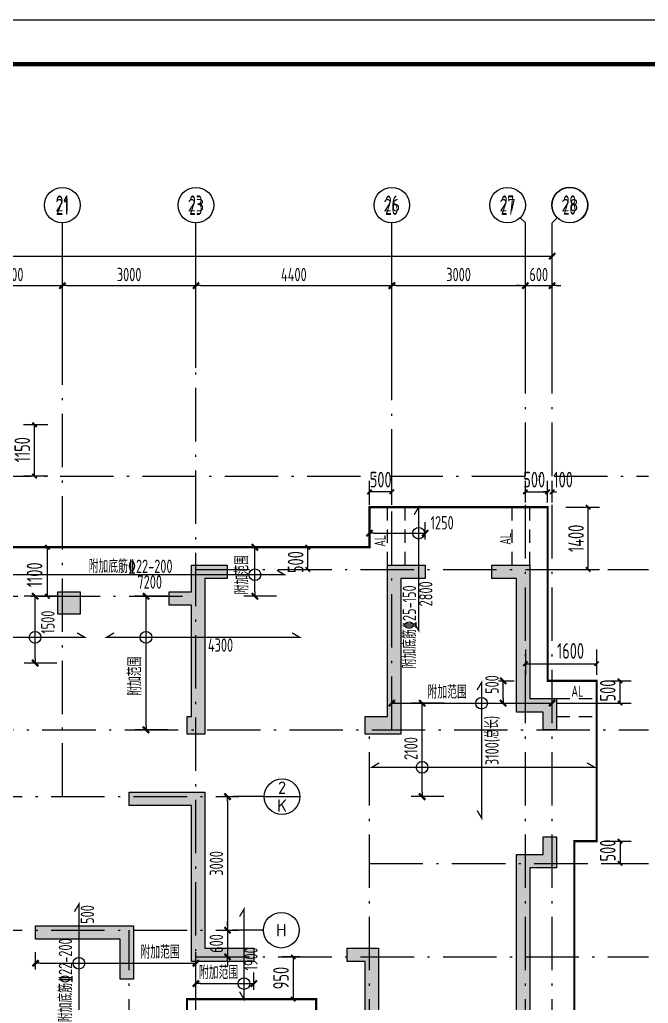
# Model space of a CAD drawing. Extents: x 627893 to 789462, y -407363 to 145317.
# Drawn here: x 694237 to 708358, y -55798 to -33706 of the extents above; entities that cross this region are included whole.
import ezdxf
from ezdxf.enums import TextEntityAlignment as Align

# ---------------------------------------------------------------- set-up
doc = ezdxf.new("R2010")
doc.units = 0
doc.header["$LTSCALE"] = 100
doc.linetypes.add('2', pattern=[18.5, 12, -3, 0.5, -3])
doc.linetypes.add('3', pattern=[5, 3, -2])
doc.layers.get('0').update_dxf_attribs({"linetype": 'CONTINUOUS'})
doc.layers.get('Defpoints').update_dxf_attribs({"linetype": 'CONTINUOUS'})
for name, color, linetype in [('1508', 2, 'CONTINUOUS'), ('AXIS', 3, 'CONTINUOUS'), ('AXIS_TEXT', 7, 'CONTINUOUS'), ('DIM', 3, 'CONTINUOUS'), ('dim-wall', 7, 'CONTINUOUS'), ('dote', 253, 'CONTINUOUS'), ('HATCH', 254, 'CONTINUOUS'), ('PUB_TITLE', 4, 'CONTINUOUS'), ('板底钢筋', 24, 'CONTINUOUS'), ('柱', 2, 'CONTINUOUS'), ('梁__实线', 4, 'CONTINUOUS'), ('楼板负筋文字', 7, 'CONTINUOUS'), ('砼墙', 3, 'CONTINUOUS')]:
    doc.layers.add(name, color=color, linetype=linetype)
doc.styles.add('_TCH_AXIS', font='tssdeng.shx', dxfattribs={"width": 0.7, "bigfont": 'tssdchn.shx'})
doc.styles.add('CADReader_TextStyle', font='tssdeng.shx', dxfattribs={"height": 0.2, "bigfont": 'gbcbig.shx'})
doc.styles.add('COMPLEX', font='tssdeng.shx', dxfattribs={"width": 0.7, "bigfont": 'tssdchn.shx'})
doc.styles.add('Jgcad-DIM', font='tssdeng.shx', dxfattribs={"width": 0.7, "bigfont": 'tssdchn.shx'})
doc.styles.get("Standard").update_dxf_attribs({"font": 'tssdeng.shx', "width": 0.7, "bigfont": 'tssdchn.shx'})
doc.styles.add('TSSD_Dimension', font='Tssdeng.shx', dxfattribs={"width": 0.7, "bigfont": 'tssdchn.shx'})
doc.dimstyles.new('JGCAD_100_117', dxfattribs={"dimtxt": 351, "dimasz": 100, "dimexe": 250, "dimexo": 250, "dimgap": 100, "dimtad": 1, "dimdec": 0, "dimdsep": 46, "dimtxsty": 'Jgcad-DIM', "dimblk1": 'ARCHTICK', "dimblk2": 'ARCHTICK', "dimsah": 1, "dimcen": 0.09, "dimclre": 7, "dimclrt": 1, "dimadec": 3, "dimazin": 0, "dimtfac": 1, "dimtdec": 4, "dimtix": 1, "dimtofl": 0, "dimtmove": 2, "dimatfit": 3, "dimfxl": 1, "dimtolj": 1, "dimtzin": 0, "dimarcsym": 0})
doc.dimstyles.new('TSSD_100_100$0', dxfattribs={"dimtxt": 300, "dimasz": 100, "dimexe": 250, "dimexo": 250, "dimgap": 100, "dimtad": 1, "dimdec": 0, "dimzin": 0, "dimdsep": 46, "dimtxsty": 'TSSD_Dimension', "dimblk": '_TSDBK', "dimblk1": '_TSDBK', "dimblk2": '_TSDBK', "dimsah": 1, "dimcen": 0, "dimclrt": 7, "dimadec": 0, "dimazin": 0, "dimtfac": 1, "dimtdec": 0, "dimtix": 1, "dimtmove": 2, "dimatfit": 3, "dimldrblk": '_TSDBK', "dimfxl": 1, "dimtolj": 1, "dimtzin": 0, "dimarcsym": 0})

# ---------------------------------------------------------------- blocks, each defined once
blk = doc.blocks.new('A1tk')
at = {"layer": 'PUB_TITLE'}
blk.add_lwpolyline([(-602685, -92242), (-602685, -32842), (-518585, -32842), (-518585, -92242)], close=True, dxfattribs=at)
at = {"layer": 'PUB_TITLE', "const_width": 100}
blk.add_lwpolyline([(-600185, -91242), (-519585, -91242), (-519585, -33842), (-600185, -33842)], close=True, dxfattribs=at)
blk = doc.blocks.new('_ArchTick')
at = {"color": 0, "linetype": 'ByBlock', "const_width": 0.4}
blk.add_lwpolyline([(-0.5, -0.5), (0.5, 0.5)], dxfattribs=at)
blk = doc.blocks.new('*D278')
at = {"layer": 'Defpoints', "color": 0}
for p in [(694410, -45555), (694862, -45555), (694410, -46655)]:
    blk.add_point(p, dxfattribs=at)
at = {"layer": 'dim-wall', "color": 7, "lineweight": -2}
for p, q in [((694660, -45555), (695112, -45555)), ((694660, -46655), (695112, -46655))]:
    blk.add_line(p, q, dxfattribs=at)
at = {"layer": 'dim-wall', "color": 0, "lineweight": -2}
blk.add_line((694862, -46655), (694862, -45555), dxfattribs=at)
at = {"layer": 'dim-wall', "color": 0, "lineweight": -2, "xscale": 100, "yscale": 100, "zscale": 100}
for p, rotation in [((694862, -45555), 90), ((694862, -46655), 270)]:
    blk.add_blockref('_ArchTick', p, dxfattribs=dict(at, rotation=rotation))
at = {"layer": 'dim-wall', "color": 1, "insert": (694572, -46173), "char_height": 351, "attachment_point": 5, "rotation": 90, "style": 'Jgcad-DIM'}
blk.add_mtext('\\A1;1100', dxfattribs=at)
blk = doc.blocks.new('*D279')
at = {"layer": 'Defpoints', "color": 0}
for p in [(706096, -44311), (705596, -44797), (706096, -44797)]:
    blk.add_point(p, dxfattribs=at)
at = {"layer": 'dim-wall', "color": 7, "lineweight": -2}
for p, q in [((705596, -44547), (705596, -44061)), ((706096, -44547), (706096, -44061))]:
    blk.add_line(p, q, dxfattribs=at)
at = {"layer": 'dim-wall', "color": 0, "lineweight": -2}
blk.add_line((705596, -44311), (706096, -44311), dxfattribs=at)
at = {"layer": 'dim-wall', "color": 0, "lineweight": -2, "xscale": 100, "yscale": 100, "zscale": 100, "rotation": 180}
blk.add_blockref('_ArchTick', (705596, -44311), dxfattribs=at)
at = {"layer": 'dim-wall', "color": 0, "lineweight": -2, "xscale": 100, "yscale": 100, "zscale": 100}
blk.add_blockref('_ArchTick', (706096, -44311), dxfattribs=at)
at = {"layer": 'dim-wall', "color": 1, "insert": (705795, -44036), "char_height": 351, "attachment_point": 5, "style": 'Jgcad-DIM'}
blk.add_mtext('\\A1;500', dxfattribs=at)
blk = doc.blocks.new('*D280')
at = {"layer": 'Defpoints', "color": 0}
for p in [(706256, -44655), (707008, -44655), (706256, -46055)]:
    blk.add_point(p, dxfattribs=at)
at = {"layer": 'dim-wall', "color": 7, "lineweight": -2}
for p, q in [((706506, -44655), (707258, -44655)), ((706506, -46055), (707258, -46055))]:
    blk.add_line(p, q, dxfattribs=at)
at = {"layer": 'dim-wall', "color": 0, "lineweight": -2}
blk.add_line((707008, -46055), (707008, -44655), dxfattribs=at)
at = {"layer": 'dim-wall', "color": 0, "lineweight": -2, "xscale": 100, "yscale": 100, "zscale": 100}
for p, rotation in [((707008, -44655), 90), ((707008, -46055), 270)]:
    blk.add_blockref('_ArchTick', p, dxfattribs=dict(at, rotation=rotation))
at = {"layer": 'dim-wall', "color": 1, "insert": (706733, -45355), "char_height": 351, "attachment_point": 5, "rotation": 90, "style": 'Jgcad-DIM'}
blk.add_mtext('\\A1;1400', dxfattribs=at)
blk = doc.blocks.new('*D281')
at = {"layer": 'Defpoints', "color": 0}
for p in [(707137, -48555), (707722, -48555), (707137, -49055)]:
    blk.add_point(p, dxfattribs=at)
at = {"layer": 'dim-wall', "color": 7, "lineweight": -2}
for p, q in [((707387, -48555), (707972, -48555)), ((707387, -49055), (707972, -49055))]:
    blk.add_line(p, q, dxfattribs=at)
at = {"layer": 'dim-wall', "color": 0, "lineweight": -2}
blk.add_line((707722, -49055), (707722, -48555), dxfattribs=at)
at = {"layer": 'dim-wall', "color": 0, "lineweight": -2, "xscale": 100, "yscale": 100, "zscale": 100}
for p, rotation in [((707722, -48555), 90), ((707722, -49055), 270)]:
    blk.add_blockref('_ArchTick', p, dxfattribs=dict(at, rotation=rotation))
at = {"layer": 'dim-wall', "color": 1, "insert": (707446, -48773), "char_height": 351, "attachment_point": 5, "rotation": 90, "style": 'Jgcad-DIM'}
blk.add_mtext('\\A1;500', dxfattribs=at)
blk = doc.blocks.new('*D284')
at = {"layer": 'Defpoints', "color": 0}
for p in [(700785, -54755), (700382, -55705), (700785, -55705)]:
    blk.add_point(p, dxfattribs=at)
at = {"layer": 'dim-wall', "color": 7, "lineweight": -2}
for p, q in [((700535, -54755), (700132, -54755)), ((700535, -55705), (700132, -55705))]:
    blk.add_line(p, q, dxfattribs=at)
at = {"layer": 'dim-wall', "color": 0, "lineweight": -2}
blk.add_line((700382, -54755), (700382, -55705), dxfattribs=at)
at = {"layer": 'dim-wall', "color": 0, "lineweight": -2, "xscale": 100, "yscale": 100, "zscale": 100}
for p, rotation in [((700382, -54755), 90), ((700382, -55705), 270)]:
    blk.add_blockref('_ArchTick', p, dxfattribs=dict(at, rotation=rotation))
at = {"layer": 'dim-wall', "color": 1, "insert": (700107, -55230), "char_height": 351, "attachment_point": 5, "rotation": 90, "style": 'Jgcad-DIM'}
blk.add_mtext('\\A1;950', dxfattribs=at)
blk = doc.blocks.new('*D314')
at = {"layer": 'Defpoints', "color": 0}
for p in [(707100, -52155), (707100, -52655), (707722, -52655)]:
    blk.add_point(p, dxfattribs=at)
at = {"layer": 'dim-wall', "color": 7, "lineweight": -2}
for p, q in [((707350, -52155), (707972, -52155)), ((707350, -52655), (707972, -52655))]:
    blk.add_line(p, q, dxfattribs=at)
at = {"layer": 'dim-wall', "color": 0, "lineweight": -2}
blk.add_line((707722, -52155), (707722, -52655), dxfattribs=at)
at = {"layer": 'dim-wall', "color": 0, "lineweight": -2, "xscale": 100, "yscale": 100, "zscale": 100}
for p, rotation in [((707722, -52155), 89.99711024475363), ((707722, -52655), 269.9971102447536)]:
    blk.add_blockref('_ArchTick', p, dxfattribs=dict(at, rotation=rotation))
at = {"layer": 'dim-wall', "color": 1, "insert": (707446, -52366), "char_height": 351, "attachment_point": 5, "rotation": 89.9971, "style": 'Jgcad-DIM'}
blk.add_mtext('\\A1;500', dxfattribs=at)
blk = doc.blocks.new('*D323')
at = {"layer": 'Defpoints', "color": 0}
for p in [(702096, -44312), (702096, -44855), (702596, -44855)]:
    blk.add_point(p, dxfattribs=at)
at = {"layer": 'dim-wall', "color": 7, "lineweight": -2}
for p, q in [((702096, -44605), (702096, -44062)), ((702596, -44605), (702596, -44062))]:
    blk.add_line(p, q, dxfattribs=at)
at = {"layer": 'dim-wall', "color": 0, "lineweight": -2}
blk.add_line((702596, -44312), (702096, -44312), dxfattribs=at)
at = {"layer": 'dim-wall', "color": 0, "lineweight": -2, "xscale": 100, "yscale": 100, "zscale": 100}
for p, rotation in [((702096, -44312), 180.0053369579157), ((702596, -44312), 0.005336957915682561)]:
    blk.add_blockref('_ArchTick', p, dxfattribs=dict(at, rotation=rotation))
at = {"layer": 'dim-wall', "color": 1, "insert": (702346, -44036), "char_height": 351, "attachment_point": 5, "rotation": 0.0053, "style": 'Jgcad-DIM'}
blk.add_mtext('\\A1;500', dxfattribs=at)
blk = doc.blocks.new('*D324')
at = {"layer": 'Defpoints', "color": 0}
for p in [(694572, -42805), (695122, -42805), (695122, -43955)]:
    blk.add_point(p, dxfattribs=at)
at = {"layer": 'dim-wall', "color": 7, "lineweight": -2}
for p, q in [((694872, -42805), (694322, -42805)), ((694872, -43955), (694322, -43955))]:
    blk.add_line(p, q, dxfattribs=at)
at = {"layer": 'dim-wall', "color": 0, "lineweight": -2}
blk.add_line((694572, -43955), (694572, -42805), dxfattribs=at)
at = {"layer": 'dim-wall', "color": 0, "lineweight": -2, "xscale": 100, "yscale": 100, "zscale": 100}
for p, rotation in [((694572, -42805), 90), ((694572, -43955), 270)]:
    blk.add_blockref('_ArchTick', p, dxfattribs=dict(at, rotation=rotation))
at = {"layer": 'dim-wall', "color": 1, "insert": (694296, -43365), "char_height": 351, "attachment_point": 5, "rotation": 90, "style": 'Jgcad-DIM'}
blk.add_mtext('\\A1;1150', dxfattribs=at)
blk = doc.blocks.new('*D332')
at = {"layer": 'Defpoints', "color": 0}
for p in [(700121, -45555), (700710, -45555), (700121, -46055)]:
    blk.add_point(p, dxfattribs=at)
at = {"layer": 'dim-wall', "color": 7, "lineweight": -2}
for p, q in [((700371, -45555), (700960, -45555)), ((700371, -46055), (700960, -46055))]:
    blk.add_line(p, q, dxfattribs=at)
at = {"layer": 'dim-wall', "color": 0, "lineweight": -2}
blk.add_line((700710, -46055), (700710, -45555), dxfattribs=at)
at = {"layer": 'dim-wall', "color": 0, "lineweight": -2, "xscale": 100, "yscale": 100, "zscale": 100}
for p, rotation in [((700710, -45555), 90), ((700710, -46055), 270)]:
    blk.add_blockref('_ArchTick', p, dxfattribs=dict(at, rotation=rotation))
at = {"layer": 'dim-wall', "color": 1, "insert": (700435, -45889), "char_height": 351, "attachment_point": 5, "rotation": 90, "style": 'Jgcad-DIM'}
blk.add_mtext('\\A1;500', dxfattribs=at)
blk = doc.blocks.new('*D334')
at = {"layer": 'Defpoints', "color": 0}
for p in [(706196, -44311), (706096, -44797), (706196, -44797)]:
    blk.add_point(p, dxfattribs=at)
at = {"layer": 'dim-wall', "color": 7, "lineweight": -2}
for p, q in [((706096, -44547), (706096, -44061)), ((706196, -44547), (706196, -44061))]:
    blk.add_line(p, q, dxfattribs=at)
at = {"layer": 'dim-wall', "color": 0, "lineweight": -2}
for p, q in [((706096, -44311), (705996, -44311)), ((706196, -44311), (706296, -44311))]:
    blk.add_line(p, q, dxfattribs=at)
at = {"layer": 'dim-wall', "color": 0, "lineweight": -2, "xscale": 100, "yscale": 100, "zscale": 100}
blk.add_blockref('_ArchTick', (706096, -44311), dxfattribs=at)
at = {"layer": 'dim-wall', "color": 0, "lineweight": -2, "xscale": 100, "yscale": 100, "zscale": 100, "rotation": 180}
blk.add_blockref('_ArchTick', (706196, -44311), dxfattribs=at)
at = {"layer": 'dim-wall', "color": 1, "insert": (706444, -44036), "char_height": 351, "attachment_point": 5, "style": 'Jgcad-DIM'}
blk.add_mtext('\\A1;100', dxfattribs=at)
blk = doc.blocks.new('*D335')
at = {"layer": 'Defpoints', "color": 0}
for p in [(705596, -47604), (707196, -47604), (707196, -48171)]:
    blk.add_point(p, dxfattribs=at)
at = {"layer": 'dim-wall', "color": 7, "lineweight": -2}
for p, q in [((705596, -47854), (705596, -48421)), ((707196, -47854), (707196, -48421))]:
    blk.add_line(p, q, dxfattribs=at)
at = {"layer": 'dim-wall', "color": 0, "lineweight": -2}
blk.add_line((705596, -48171), (707196, -48171), dxfattribs=at)
at = {"layer": 'dim-wall', "color": 0, "lineweight": -2, "xscale": 100, "yscale": 100, "zscale": 100, "rotation": 180}
blk.add_blockref('_ArchTick', (705596, -48171), dxfattribs=at)
at = {"layer": 'dim-wall', "color": 0, "lineweight": -2, "xscale": 100, "yscale": 100, "zscale": 100}
blk.add_blockref('_ArchTick', (707196, -48171), dxfattribs=at)
at = {"layer": 'dim-wall', "color": 1, "insert": (706610, -47883), "char_height": 351, "attachment_point": 5, "style": 'Jgcad-DIM'}
blk.add_mtext('\\A1;1600', dxfattribs=at)
blk = doc.blocks.new('_TSDBK')
blk.add_line((-1, 0), (0, 0))
at = {"const_width": 0.5}
blk.add_lwpolyline([(-0.7, -0.7), (0.7, 0.7)], dxfattribs=at)
blk = doc.blocks.new('*D339')
at = {"layer": 'Defpoints', "color": 0}
for p in [(698395, -51156), (698395, -54155), (698905, -54155)]:
    blk.add_point(p, dxfattribs=at)
at = {"layer": 'DIM', "color": 0, "lineweight": -2}
for p, q in [((698645, -51156), (699155, -51156)), ((698905, -51256), (698905, -54055)), ((698645, -54155), (699155, -54155))]:
    blk.add_line(p, q, dxfattribs=at)
at = {"layer": 'DIM', "color": 0, "lineweight": -2, "xscale": 100, "yscale": 100, "zscale": 100}
for p, rotation in [((698905, -51156), 90), ((698905, -54155), 270)]:
    blk.add_blockref('_TSDBK', p, dxfattribs=dict(at, rotation=rotation))
at = {"layer": 'DIM', "color": 7, "insert": (698655, -52655), "char_height": 300, "attachment_point": 5, "rotation": 90, "style": 'TSSD_Dimension'}
blk.add_mtext('\\A1;3000', dxfattribs=at)
blk = doc.blocks.new('*D340')
at = {"layer": 'Defpoints', "color": 0}
for p in [(698395, -54155), (698395, -54755), (698905, -54755)]:
    blk.add_point(p, dxfattribs=at)
at = {"layer": 'DIM', "color": 0, "lineweight": -2}
for p, q in [((698905, -54055), (698905, -53955)), ((698645, -54155), (699155, -54155)), ((698905, -54155), (698905, -54755)), ((698645, -54755), (699155, -54755)), ((698905, -54855), (698905, -54955))]:
    blk.add_line(p, q, dxfattribs=at)
at = {"layer": 'DIM', "color": 0, "lineweight": -2, "xscale": 100, "yscale": 100, "zscale": 100}
for p, rotation in [((698905, -54155), 270), ((698905, -54755), 90)]:
    blk.add_blockref('_TSDBK', p, dxfattribs=dict(at, rotation=rotation))
at = {"layer": 'DIM', "color": 7, "insert": (698655, -54455), "char_height": 300, "attachment_point": 5, "rotation": 90, "style": 'TSSD_Dimension'}
blk.add_mtext('\\A1;600', dxfattribs=at)
blk = doc.blocks.new('*D352')
at = {"layer": 'AXIS', "color": 0, "lineweight": -2}
for p, q in [((692896, -40101), (692896, -39430)), ((695196, -40101), (695196, -39430)), ((692996, -39680), (695096, -39680))]:
    blk.add_line(p, q, dxfattribs=at)
at = {"layer": 'Defpoints', "color": 0}
for p in [(695196, -39680), (692896, -40351), (695196, -40351)]:
    blk.add_point(p, dxfattribs=at)
at = {"layer": 'AXIS', "color": 0, "lineweight": -2, "xscale": 100, "yscale": 100, "zscale": 100, "rotation": 180}
blk.add_blockref('_TSDBK', (692896, -39680), dxfattribs=at)
at = {"layer": 'AXIS', "color": 0, "lineweight": -2, "xscale": 100, "yscale": 100, "zscale": 100}
blk.add_blockref('_TSDBK', (695196, -39680), dxfattribs=at)
at = {"layer": 'AXIS', "color": 7, "insert": (694046, -39430), "char_height": 300, "attachment_point": 5, "style": 'TSSD_Dimension'}
blk.add_mtext('\\A1;2300', dxfattribs=at)
blk = doc.blocks.new('*D353')
at = {"layer": 'AXIS', "color": 0, "lineweight": -2}
for p, q in [((695196, -40101), (695196, -39430)), ((698196, -40101), (698196, -39430)), ((695296, -39680), (698096, -39680))]:
    blk.add_line(p, q, dxfattribs=at)
at = {"layer": 'Defpoints', "color": 0}
for p in [(698196, -39680), (695196, -40351), (698196, -40351)]:
    blk.add_point(p, dxfattribs=at)
at = {"layer": 'AXIS', "color": 0, "lineweight": -2, "xscale": 100, "yscale": 100, "zscale": 100, "rotation": 180}
blk.add_blockref('_TSDBK', (695196, -39680), dxfattribs=at)
at = {"layer": 'AXIS', "color": 0, "lineweight": -2, "xscale": 100, "yscale": 100, "zscale": 100}
blk.add_blockref('_TSDBK', (698196, -39680), dxfattribs=at)
at = {"layer": 'AXIS', "color": 7, "insert": (696696, -39430), "char_height": 300, "attachment_point": 5, "style": 'TSSD_Dimension'}
blk.add_mtext('\\A1;3000', dxfattribs=at)
blk = doc.blocks.new('*D354')
at = {"layer": 'AXIS', "color": 0, "lineweight": -2}
for p, q in [((698196, -40101), (698196, -39430)), ((702596, -40101), (702596, -39430)), ((698296, -39680), (702496, -39680))]:
    blk.add_line(p, q, dxfattribs=at)
at = {"layer": 'Defpoints', "color": 0}
for p in [(702596, -39680), (698196, -40351), (702596, -40351)]:
    blk.add_point(p, dxfattribs=at)
at = {"layer": 'AXIS', "color": 0, "lineweight": -2, "xscale": 100, "yscale": 100, "zscale": 100, "rotation": 180}
blk.add_blockref('_TSDBK', (698196, -39680), dxfattribs=at)
at = {"layer": 'AXIS', "color": 0, "lineweight": -2, "xscale": 100, "yscale": 100, "zscale": 100}
blk.add_blockref('_TSDBK', (702596, -39680), dxfattribs=at)
at = {"layer": 'AXIS', "color": 7, "insert": (700396, -39430), "char_height": 300, "attachment_point": 5, "style": 'TSSD_Dimension'}
blk.add_mtext('\\A1;4400', dxfattribs=at)
blk = doc.blocks.new('*D355')
at = {"layer": 'AXIS', "color": 0, "lineweight": -2}
for p, q in [((702596, -40101), (702596, -39430)), ((705596, -40101), (705596, -39430)), ((702696, -39680), (705496, -39680))]:
    blk.add_line(p, q, dxfattribs=at)
at = {"layer": 'Defpoints', "color": 0}
for p in [(705596, -39680), (702596, -40351), (705596, -40351)]:
    blk.add_point(p, dxfattribs=at)
at = {"layer": 'AXIS', "color": 0, "lineweight": -2, "xscale": 100, "yscale": 100, "zscale": 100, "rotation": 180}
blk.add_blockref('_TSDBK', (702596, -39680), dxfattribs=at)
at = {"layer": 'AXIS', "color": 0, "lineweight": -2, "xscale": 100, "yscale": 100, "zscale": 100}
blk.add_blockref('_TSDBK', (705596, -39680), dxfattribs=at)
at = {"layer": 'AXIS', "color": 7, "insert": (704096, -39430), "char_height": 300, "attachment_point": 5, "style": 'TSSD_Dimension'}
blk.add_mtext('\\A1;3000', dxfattribs=at)
blk = doc.blocks.new('*D356')
at = {"layer": 'AXIS', "color": 0, "lineweight": -2}
for p, q in [((705596, -40101), (705596, -39430)), ((706196, -40101), (706196, -39430)), ((705496, -39680), (705396, -39680)), ((705596, -39680), (706196, -39680)), ((706296, -39680), (706396, -39680))]:
    blk.add_line(p, q, dxfattribs=at)
at = {"layer": 'Defpoints', "color": 0}
for p in [(706196, -39680), (705596, -40351), (706196, -40351)]:
    blk.add_point(p, dxfattribs=at)
at = {"layer": 'AXIS', "color": 0, "lineweight": -2, "xscale": 100, "yscale": 100, "zscale": 100}
blk.add_blockref('_TSDBK', (705596, -39680), dxfattribs=at)
at = {"layer": 'AXIS', "color": 0, "lineweight": -2, "xscale": 100, "yscale": 100, "zscale": 100, "rotation": 180}
blk.add_blockref('_TSDBK', (706196, -39680), dxfattribs=at)
at = {"layer": 'AXIS', "color": 7, "insert": (705896, -39430), "char_height": 300, "attachment_point": 5, "style": 'TSSD_Dimension'}
blk.add_mtext('\\A1;600', dxfattribs=at)
blk = doc.blocks.new('*D357')
at = {"layer": 'AXIS', "color": 0, "lineweight": -2}
for p, q in [((669796, -39439), (669796, -38768)), ((706196, -39439), (706196, -38768)), ((669896, -39018), (706096, -39018))]:
    blk.add_line(p, q, dxfattribs=at)
at = {"layer": 'Defpoints', "color": 0}
for p in [(706196, -39018), (669796, -39689), (706196, -39689)]:
    blk.add_point(p, dxfattribs=at)
at = {"layer": 'AXIS', "color": 0, "lineweight": -2, "xscale": 100, "yscale": 100, "zscale": 100, "rotation": 180}
blk.add_blockref('_TSDBK', (669796, -39018), dxfattribs=at)
at = {"layer": 'AXIS', "color": 0, "lineweight": -2, "xscale": 100, "yscale": 100, "zscale": 100}
blk.add_blockref('_TSDBK', (706196, -39018), dxfattribs=at)
at = {"layer": 'AXIS', "color": 7, "insert": (687996, -38768), "char_height": 300, "attachment_point": 5, "style": 'TSSD_Dimension'}
blk.add_mtext('\\A1;36400', dxfattribs=at)
blk = doc.blocks.new('*D216')
at = {"layer": 'Defpoints', "color": 0}
for p in [(699521, -45556), (700258, -45556), (700258, -46656)]:
    blk.add_point(p, dxfattribs=at)
at = {"layer": 'dim-wall', "color": 0, "lineweight": -2}
for p, q in [((700008, -45556), (699271, -45556)), ((699521, -46556), (699521, -45656)), ((700008, -46656), (699271, -46656))]:
    blk.add_line(p, q, dxfattribs=at)
at = {"layer": 'dim-wall', "color": 0, "lineweight": -2, "xscale": 100, "yscale": 100, "zscale": 100}
for p, rotation in [((699521, -45556), 90), ((699521, -46656), 270)]:
    blk.add_blockref('_TSDBK', p, dxfattribs=dict(at, rotation=rotation))
at = {"layer": 'dim-wall', "color": 7, "insert": (699226, -46172), "char_height": 300, "attachment_point": 5, "rotation": 90, "style": 'TSSD_Dimension'}
blk.add_mtext('\\A1;\\A1;\\A1;\\A1;\\A1;\\A1;\\A1;\\A1;\\A1;附加范围', dxfattribs=at)
blk = doc.blocks.new('*D217')
at = {"layer": 'Defpoints', "color": 0}
for p in [(703346, -45239), (702096, -45629), (703346, -45629)]:
    blk.add_point(p, dxfattribs=at)
at = {"layer": 'dim-wall', "color": 0, "lineweight": -2}
for p, q in [((702096, -45379), (702096, -44989)), ((703346, -45379), (703346, -44989)), ((702196, -45239), (703246, -45239))]:
    blk.add_line(p, q, dxfattribs=at)
at = {"layer": 'dim-wall', "color": 0, "lineweight": -2, "xscale": 100, "yscale": 100, "zscale": 100, "rotation": 180}
blk.add_blockref('_TSDBK', (702096, -45239), dxfattribs=at)
at = {"layer": 'dim-wall', "color": 0, "lineweight": -2, "xscale": 100, "yscale": 100, "zscale": 100}
blk.add_blockref('_TSDBK', (703346, -45239), dxfattribs=at)
at = {"layer": 'dim-wall', "color": 7, "insert": (703726, -45005), "char_height": 300, "attachment_point": 5, "style": 'TSSD_Dimension'}
blk.add_mtext('\\A1;1250', dxfattribs=at)
blk = doc.blocks.new('*D218')
at = {"layer": 'Defpoints', "color": 0}
for p in [(694585, -46655), (695321, -46655), (695321, -48155)]:
    blk.add_point(p, dxfattribs=at)
at = {"layer": 'dim-wall', "color": 0, "lineweight": -2}
for p, q in [((695071, -46655), (694335, -46655)), ((694585, -48055), (694585, -46755)), ((695071, -48155), (694335, -48155))]:
    blk.add_line(p, q, dxfattribs=at)
at = {"layer": 'dim-wall', "color": 0, "lineweight": -2, "xscale": 100, "yscale": 100, "zscale": 100}
for p, rotation in [((694585, -46655), 90), ((694585, -48155), 270)]:
    blk.add_blockref('_TSDBK', p, dxfattribs=dict(at, rotation=rotation))
at = {"layer": 'dim-wall', "color": 7, "insert": (694870, -47239), "char_height": 300, "attachment_point": 5, "rotation": 90, "style": 'TSSD_Dimension'}
blk.add_mtext('\\A1;1500', dxfattribs=at)
blk = doc.blocks.new('*D219')
at = {"layer": 'Defpoints', "color": 0}
for p in [(697076, -46655), (697812, -46655), (697812, -49655)]:
    blk.add_point(p, dxfattribs=at)
at = {"layer": 'dim-wall', "color": 0, "lineweight": -2}
for p, q in [((697562, -46655), (696826, -46655)), ((697076, -49555), (697076, -46755)), ((697562, -49655), (696826, -49655))]:
    blk.add_line(p, q, dxfattribs=at)
at = {"layer": 'dim-wall', "color": 0, "lineweight": -2, "xscale": 100, "yscale": 100, "zscale": 100}
for p, rotation in [((697076, -46655), 90), ((697076, -49655), 270)]:
    blk.add_blockref('_TSDBK', p, dxfattribs=dict(at, rotation=rotation))
at = {"layer": 'dim-wall', "color": 7, "insert": (696822, -48453), "char_height": 300, "attachment_point": 5, "rotation": 90, "style": 'TSSD_Dimension'}
blk.add_mtext('\\A1;\\A1;\\A1;\\A1;\\A1;\\A1;\\A1;\\A1;\\A1;\\A1;附加范围', dxfattribs=at)
blk = doc.blocks.new('*D220')
at = {"layer": 'Defpoints', "color": 0}
for p in [(703278, -49056), (704014, -49056), (704014, -51156)]:
    blk.add_point(p, dxfattribs=at)
at = {"layer": 'dim-wall', "color": 0, "lineweight": -2}
for p, q in [((703764, -49056), (703028, -49056)), ((703278, -51056), (703278, -49156)), ((703764, -51156), (703028, -51156))]:
    blk.add_line(p, q, dxfattribs=at)
at = {"layer": 'dim-wall', "color": 0, "lineweight": -2, "xscale": 100, "yscale": 100, "zscale": 100}
for p, rotation in [((703278, -49056), 90), ((703278, -51156), 270)]:
    blk.add_blockref('_TSDBK', p, dxfattribs=dict(at, rotation=rotation))
at = {"layer": 'dim-wall', "color": 7, "insert": (703024, -50075), "char_height": 300, "attachment_point": 5, "rotation": 90, "style": 'TSSD_Dimension'}
blk.add_mtext('\\A1;2100', dxfattribs=at)
blk = doc.blocks.new('*D221')
at = {"layer": 'Defpoints', "color": 0}
for p in [(706196, -49055), (702596, -49445), (706196, -49445)]:
    blk.add_point(p, dxfattribs=at)
at = {"layer": 'dim-wall', "color": 0, "lineweight": -2}
for p, q in [((702596, -49195), (702596, -48805)), ((706196, -49195), (706196, -48805)), ((702696, -49055), (706096, -49055))]:
    blk.add_line(p, q, dxfattribs=at)
at = {"layer": 'dim-wall', "color": 0, "lineweight": -2, "xscale": 100, "yscale": 100, "zscale": 100, "rotation": 180}
blk.add_blockref('_TSDBK', (702596, -49055), dxfattribs=at)
at = {"layer": 'dim-wall', "color": 0, "lineweight": -2, "xscale": 100, "yscale": 100, "zscale": 100}
blk.add_blockref('_TSDBK', (706196, -49055), dxfattribs=at)
at = {"layer": 'dim-wall', "color": 7, "insert": (703840, -48805), "char_height": 300, "attachment_point": 5, "style": 'TSSD_Dimension'}
blk.add_mtext('\\A1;\\A1;\\A1;\\A1;\\A1;\\A1;\\A1;\\A1;\\A1;\\A1;\\A1;附加范围', dxfattribs=at)
blk = doc.blocks.new('*D230')
at = {"layer": 'Defpoints', "color": 0}
for p in [(698196, -54897), (694596, -55288), (698196, -55288)]:
    blk.add_point(p, dxfattribs=at)
at = {"layer": 'dim-wall', "color": 0, "lineweight": -2}
for p, q in [((694596, -55038), (694596, -54647)), ((698196, -55038), (698196, -54647)), ((694696, -54897), (698096, -54897))]:
    blk.add_line(p, q, dxfattribs=at)
at = {"layer": 'dim-wall', "color": 0, "lineweight": -2, "xscale": 100, "yscale": 100, "zscale": 100, "rotation": 180}
blk.add_blockref('_TSDBK', (694596, -54897), dxfattribs=at)
at = {"layer": 'dim-wall', "color": 0, "lineweight": -2, "xscale": 100, "yscale": 100, "zscale": 100}
blk.add_blockref('_TSDBK', (698196, -54897), dxfattribs=at)
at = {"layer": 'dim-wall', "color": 7, "insert": (697391, -54647), "char_height": 300, "attachment_point": 5, "style": 'TSSD_Dimension'}
blk.add_mtext('\\A1;\\A1;\\A1;\\A1;\\A1;\\A1;\\A1;\\A1;\\A1;\\A1;附加范围', dxfattribs=at)
blk = doc.blocks.new('*D231')
at = {"layer": 'Defpoints', "color": 0}
for p in [(699496, -55355), (698196, -55745), (699496, -55745)]:
    blk.add_point(p, dxfattribs=at)
at = {"layer": 'dim-wall', "color": 0, "lineweight": -2}
for p, q in [((698196, -55495), (698196, -55105)), ((699496, -55495), (699496, -55105)), ((698296, -55355), (699396, -55355))]:
    blk.add_line(p, q, dxfattribs=at)
at = {"layer": 'dim-wall', "color": 0, "lineweight": -2, "xscale": 100, "yscale": 100, "zscale": 100, "rotation": 180}
blk.add_blockref('_TSDBK', (698196, -55355), dxfattribs=at)
at = {"layer": 'dim-wall', "color": 0, "lineweight": -2, "xscale": 100, "yscale": 100, "zscale": 100}
blk.add_blockref('_TSDBK', (699496, -55355), dxfattribs=at)
at = {"layer": 'dim-wall', "color": 7, "insert": (698706, -55105), "char_height": 300, "attachment_point": 5, "style": 'TSSD_Dimension'}
blk.add_mtext('\\A1;\\A1;\\A1;\\A1;\\A1;\\A1;\\A1;\\A1;\\A1;附加范围', dxfattribs=at)
blk = doc.blocks.new('*D238')
at = {"layer": 'Defpoints', "color": 0}
for p in [(704745, -48555), (705096, -48555), (704745, -49055)]:
    blk.add_point(p, dxfattribs=at)
at = {"layer": 'DIM', "color": 0, "lineweight": -2}
for p, q in [((704995, -48555), (705346, -48555)), ((705096, -48955), (705096, -48655)), ((704995, -49055), (705346, -49055))]:
    blk.add_line(p, q, dxfattribs=at)
at = {"layer": 'DIM', "color": 0, "lineweight": -2, "xscale": 100, "yscale": 100, "zscale": 100}
for p, rotation in [((705096, -48555), 90), ((705096, -49055), 270)]:
    blk.add_blockref('_TSDBK', p, dxfattribs=dict(at, rotation=rotation))
at = {"layer": 'DIM', "color": 7, "insert": (704846, -48639), "char_height": 300, "attachment_point": 5, "rotation": 90, "style": 'TSSD_Dimension'}
blk.add_mtext('\\A1;500', dxfattribs=at)
blk = doc.blocks.new('_AXISO')
blk.add_circle((0, 0), 0.5)
at = {"layer": 'AXIS_TEXT', "style": 'COMPLEX', "width": 1.041667}
blk.add_attdef('A', text='', height=0.56, dxfattribs=at).set_placement((-0.25, -0.28), (0.25, -0.28), align=Align.FIT)

msp = doc.modelspace()

# ---------------------------------------------------------------- hatches: boundary and pattern name
at = {"layer": 'HATCH'}
h = msp.add_hatch(color=254, dxfattribs=at)
h.paths.add_polyline_path([(669996.1, -57555.7), (670596.1, -57555.7), (670596.1, -57855.7), (669696.1, -57855.7), (669696.1, -52555.7), (670496.1, -52555.7), (671096.1, -52555.7), (671696.1, -52555.7), (671696.1, -53355.7), (671396.1, -53355.7), (671396.1, -52855.7), (671096.1, -52855.7), (670496.1, -52855.7), (669996.1, -52855.7)])
h.paths.add_polyline_path([(698396.2, -49754.8), (698096.2, -49754.8), (697996.2, -49754.8), (697996.2, -49354.8), (698096.2, -49354.8), (698096.2, -46855.3), (697596.2, -46855.3), (697596.2, -46555.3), (698096.2, -46555.3), (698096.1, -45955.6), (698896.2, -45955.5), (698896.2, -46255.5), (698396.1, -46255.6)])
h.paths.add_polyline_path([(683696, -51055.6), (684496, -51055.6), (684496, -54255.3), (684196, -54255.3), (684196, -51355.5), (683696, -51355.3)])
h.paths.add_polyline_path([(685496, -51055.3), (686596.1, -51055.3), (686596.1, -51355.3), (685796, -51355.3), (685796, -51955.5), (688696.1, -51955.4), (691396.3, -51955.4), (691396.3, -51355.3), (690596.1, -51355.3), (690596.1, -51055.3), (691696.3, -51055.3), (691696.3, -52255.4), (688696.1, -52255.4), (688696.1, -56655.5), (688496.1, -56655.5), (688496.1, -52255.4), (685496, -52255.5)])
h.paths.add_polyline_path([(682096.1, -47055.6), (681596.1, -47055.6), (681596.1, -46555.6), (682096.1, -46555.6)])
h.paths.add_polyline_path([(673446.1, -49855.1), (672896.1, -49855.3), (672896.1, -52755.7), (672596.1, -52755.7), (672596.1, -49555.3), (673446.1, -49555.1)])
h.paths.add_polyline_path([(692696.2, -51055.3), (693496.3, -51055.3), (693496.3, -51355.3), (692996.2, -51355.3), (692996.2, -54255), (692696.2, -54255)])
h.paths.add_polyline_path([(695096.1, -47055.4), (695096.1, -46555.4), (695596.1, -46555.4), (695596.1, -47055.4)])
h.paths.add_polyline_path([(679196.1, -49355.2), (679196.1, -49755.1), (679096.1, -49755.1), (678246.1, -49755.1), (678246.1, -49455.2), (678796.1, -49455.2), (678796.1, -46855.3), (678096.1, -46855.3), (678096.1, -46555.3), (679096.1, -46555.3), (679096.1, -49355.2)])
h.paths.add_polyline_path([(686096.1, -49155.3), (686096.1, -46555.8), (688696.1, -46555.5), (691096.1, -46555.7), (691096.1, -49155.3), (690396.1, -49155.3), (690396.1, -48955.3), (690896.1, -48955.3), (690896.1, -46755.3), (688696.1, -46755.5), (688696.1, -48955.3), (689296.1, -48955.3), (689296.1, -49155.3), (688696.1, -49155.3), (687896.1, -49155.3), (687896.1, -48955.3), (688496.1, -48955.3), (688496.1, -46755.5), (686296.1, -46755.3), (686296.1, -48955.3), (686796.1, -48955.3), (686796.1, -49155.3)])
h.paths.add_polyline_path([(684196.1, -46955.3), (684196.1, -46555.3), (684696.1, -46555.3), (684696.1, -43855.5), (685696.1, -43855.5), (685696.1, -44055.5), (684896.1, -44055.5), (684896.1, -46555.3), (684896.1, -46955.3)])
h.paths.add_polyline_path([(680496, -51055.3), (680496, -51355.3), (679096.1, -51355.3), (679096.1, -56655.7), (677696.1, -56655.7), (677696.1, -56355.7), (678796.1, -56355.7), (678795.9, -51055.3)])
h.paths.add_polyline_path([(682596, -54055.3), (682596, -54355.3), (680696, -54355.3), (680696, -55255.6), (680396, -55255.6), (680396, -54055.3)])
h.paths.add_polyline_path([(680696, -56455.6), (680696, -59955.1), (681246.2, -59955.1), (681246.1, -60255.3), (680396, -60255.1), (680396, -56455.6)])
h.paths.add_polyline_path([(687196.1, -56355.5), (687496.1, -56355.5), (687496.1, -59655.5), (686446.1, -59655.5), (686446.1, -59355.5), (687196.1, -59355.5)])
h.paths.add_polyline_path([(675796.1, -49555.3), (675796.1, -52355.6), (675796.1, -52755.6), (674996.1, -52755.6), (674996.1, -52355.6), (675496.1, -52355.6), (675496.1, -49855.2), (674946.2, -49855), (674946.2, -49555)])
h.paths.add_polyline_path([(676296.1, -46855.5), (675896.1, -46855.3), (675896.1, -47355.3), (675596.1, -47355.3), (675596.1, -46555.3), (676296.2, -46555.5)])
h.paths.add_polyline_path([(692296.1, -46955.3), (692296.1, -46555.3), (692296.1, -44055.5), (691496.1, -44055.5), (691496.1, -43855.5), (692496.1, -43855.5), (692496.1, -46555.3), (692996.1, -46555.3), (692996.1, -46955.3)])
h.paths.add_polyline_path([(689696.1, -56355.5), (689996.1, -56355.5), (689996.1, -59355.5), (690746.1, -59355.5), (690746.1, -59655.5), (689696.1, -59655.5)])
h.paths.add_polyline_path([(683896, -58655.1), (683896, -59355.6), (684646, -59355.5), (684646, -59655.5), (683896, -59655.6), (683896, -60255.1), (683046, -60255.2), (683046, -59955.1), (683596, -59955.1), (683596, -59455.6), (683596, -58655.1)])
h.paths.add_polyline_path([(675596.1, -56355.7), (675596.1, -56655.7), (675196.1, -56655.7), (675196.1, -58455.6), (674246.1, -58455.7), (674246.1, -58155.7), (674896.1, -58155.6), (674896.1, -56355.7)])
h.paths.add_polyline_path([(694596.3, -54055.3), (696796.3, -54055.3), (696796.3, -55255.6), (696496.3, -55255.6), (696496.3, -54355.3), (694596.3, -54355.3)])
h.paths.add_polyline_path([(696696.3, -51055.3), (698396.1, -51055.3), (698396.2, -54555.3), (699496.1, -54555.3), (699496.1, -54855.3), (698096.2, -54855.3), (698096.1, -51355.3), (696696.3, -51355.3)])
h.paths.add_polyline_path([(693296.3, -58655), (693596.3, -58655), (693596.3, -59455.5), (693596.3, -59955), (694146.3, -59955.1), (694146.3, -60255), (693296.3, -60255), (693296.3, -59655.5), (692546.3, -59655.5), (692546.3, -59355.5), (693296.3, -59355.5)])
h.paths.add_polyline_path([(671896.1, -57655.7), (671896.1, -58455.7), (671496.1, -58455.7), (671496.1, -57655.7)])
h.paths.add_polyline_path([(696496.3, -56455.6), (696796, -56455.6), (696796.3, -60255.3), (695946.2, -60255.3), (695946.1, -59955.3), (696496.3, -59955.3)])
h.paths.add_polyline_path([(701596.1, -54555.3), (702296.1, -54555.3), (702296.1, -56355.4), (702946.1, -56355.4), (702946.1, -56655.4), (701996.1, -56655.4), (701996.1, -54855.3), (701596.1, -54855.3)])
h.paths.add_polyline_path([(701996.1, -49354.8), (702496.1, -49354.8), (702496.1, -45955.4), (703346.1, -45955.4), (703346.1, -46255.4), (702796.1, -46255.4), (702796.1, -49354.8), (702796.1, -49754.8), (701996.1, -49754.8)])
h.paths.add_polyline_path([(704846.1, -46255.4), (704846.1, -45955.4), (705696.2, -45955.3), (705696.2, -48955.3), (706296.1, -48955.3), (706296.1, -49655.3), (705996.1, -49655.3), (705996.1, -49255.3), (705396.2, -49255.3), (705396.2, -46255.3)])
h.paths.add_polyline_path([(705396.2, -52455.5), (705996.1, -52455.4), (705996.1, -52055.4), (706296.1, -52055.4), (706296.1, -52755.5), (705696.2, -52755.5), (705696.2, -56655.3), (704746.1, -56655.3), (704746.1, -56355.3), (705396.2, -56355.3)])

# ---------------------------------------------------------------- linework, layer by layer
at = {"layer": '1508', "const_width": 50}
for points in [[(706696.2, -57254.8), (706696.2, -52154.9), (707196.2, -52154.9), (707196.2, -48554.8), (706096.2, -48554.8), (706096.2, -44654.8), (702096.2, -44654.8), (702096.2, -45554.8), (696996.2, -45554.8), (693996.2, -45554.8), (693996.2, -42804.9), (690496.1, -42804.9), (690496.1, -44504.9), (686696.1, -44504.9), (686696.1, -42805), (683196.2, -42805), (683196.2, -46205.5), (675196.2, -46205.5)], [(697996, -61703.6), (697996, -55704.8), (700896.2, -55704.8), (700896.2, -57254.9)]]:
    msp.add_lwpolyline(points, dxfattribs=at)
at = {"layer": 'AXIS'}
for p, q in [((705479, -38155.6), (705596.2, -38272.7)), ((706313.3, -38155.6), (706196.2, -38272.7)), ((695196.2, -41525.3), (695196.2, -38272.7)), ((698196.2, -41525.3), (698196.2, -38272.7)), ((702596.2, -41525.3), (702596.2, -38272.7)), ((705596.2, -41525.3), (705596.2, -38272.7)), ((706196.2, -41525.3), (706196.2, -38272.7)), ((699730.8, -51155.5), (699030.8, -51155.5)), ((699714.4, -54155.3), (699014.4, -54155.3))]:
    msp.add_line(p, q, dxfattribs=at)
at = {"layer": 'AXIS', "linetype": 'Continuous'}
msp.add_lwpolyline([(699730.8, -51155.5), (700530.8, -51155.5)], dxfattribs=at)
for centre in [(695196.2, -37872.7), (698196.2, -37872.7), (702596.2, -37872.7), (705196.2, -37872.7), (706596.2, -37872.7), (700130.8, -51155.5), (700114.4, -54155.3)]:
    msp.add_circle(centre, 400, dxfattribs=at)
at = {"layer": 'dim-wall', "ltscale": 30}
for centre in [(703199, -45239.1), (699520.4, -46172.6), (694583.9, -47578.5), (697074.7, -47578.5), (704612.6, -49057.5), (703276.8, -50497.6), (695568.1, -54897.4), (699276.9, -55354.9)]:
    msp.add_circle(centre, 131.2, dxfattribs=at)
at = {"layer": 'dote', "color": 253, "linetype": '2'}
for p, q in [((695196.1, -51155.3), (695196.2, -41525.3)), ((698196.2, -61677.8), (698196.2, -41525.3)), ((702596.1, -49655.3), (702596.2, -41525.3)), ((705596.2, -62455.2), (705596.2, -41525.3)), ((706196.2, -62455.2), (706196.2, -41525.3)), ((667393.4, -43955.2), (708360.5, -43955.2)), ((698196.2, -46055.5), (708360.5, -46055.2)), ((667093.4, -46655.2), (698196.2, -46655.2)), ((702596.1, -49055.3), (707443.7, -49055.2)), ((692896.2, -49654.9), (708360.5, -49655.5)), ((702096.2, -62455.2), (702096.1, -49654.8)), ((678296.1, -51155.5), (699032.2, -51155.5)), ((702096.1, -52655.2), (708360.5, -52655.2)), ((678296.3, -54155.3), (699015.7, -54155.3)), ((696696.2, -62455.2), (696696.3, -54155)), ((698196.2, -54755.3), (708360.5, -54755.2))]:
    msp.add_line(p, q, dxfattribs=at)
at = {"layer": '板底钢筋', "const_width": 30}
for points in [[(703099, -47256.9), (703199, -47423.5), (703199, -44656.7), (703099, -44823.3)], [(693047.4, -46072.6), (692880.7, -46172.6), (700184.3, -46172.6), (700017.6, -46072.6)], [(692556.6, -47478.5), (692389.9, -47578.5), (695697.2, -47578.5), (695530.5, -47478.5)], [(696356.5, -47478.5), (696189.8, -47578.5), (700526.1, -47578.5), (700359.4, -47478.5)], [(704512.2, -51466.2), (704612.2, -51632.9), (704612.2, -48592.9), (704512.2, -48759.6)], [(702312.7, -50397.6), (702146, -50497.6), (707149, -50497.6), (706982.4, -50397.6)], [(695467.8, -56899.5), (695567.8, -57066.1), (695567.8, -53571.7), (695467.8, -53738.3)], [(699176.9, -55538.1), (699276.9, -55704.8), (699276.9, -53680.3), (699176.9, -53847)]]:
    msp.add_lwpolyline(points, dxfattribs=at)
at = {"layer": '柱'}
msp.add_lwpolyline([(695096.1, -47055.4), (695096.1, -46555.4), (695596.1, -46555.4), (695596.1, -47055.4)], close=True, dxfattribs=at)
at = {"layer": '梁__实线', "linetype": '3'}
for p, q in [((702496.1, -45955.4), (702496.1, -44654.8)), ((702896.1, -45955.4), (702896.1, -44654.8)), ((705296.2, -45955.4), (705296.2, -44654.8)), ((705696.2, -45955.4), (705696.2, -44654.8)), ((706296.1, -48955.3), (707196.2, -48955.3)), ((706296.1, -49355.3), (707196.2, -49355.3))]:
    msp.add_line(p, q, dxfattribs=at)
at = {"layer": '砼墙'}
for points in [[(698396.2, -49754.8), (698096.2, -49754.8), (697996.2, -49754.8), (697996.2, -49354.8), (698096.2, -49354.8), (698096.2, -46855.3), (697596.2, -46855.3), (697596.2, -46555.3), (698096.2, -46555.3), (698096.1, -45955.6), (698896.2, -45955.5), (698896.2, -46255.5), (698396.1, -46255.6)], [(701996.1, -49354.8), (702496.1, -49354.8), (702496.1, -45955.4), (703346.1, -45955.4), (703346.1, -46255.4), (702796.1, -46255.4), (702796.1, -49354.8), (702796.1, -49754.8), (701996.1, -49754.8)], [(704846.1, -46255.4), (704846.1, -45955.4), (705696.2, -45955.3), (705696.2, -48955.3), (706296.1, -48955.3), (706296.1, -49655.3), (705996.1, -49655.3), (705996.1, -49255.3), (705396.2, -49255.3), (705396.2, -46255.3)], [(696696.3, -51055.3), (698396.1, -51055.3), (698396.2, -54555.3), (699496.1, -54555.3), (699496.1, -54855.3), (698096.2, -54855.3), (698096.1, -51355.3), (696696.3, -51355.3)], [(705396.2, -52455.5), (705996.1, -52455.4), (705996.1, -52055.4), (706296.1, -52055.4), (706296.1, -52755.5), (705696.2, -52755.5), (705696.2, -56655.3), (704746.1, -56655.3), (704746.1, -56355.3), (705396.2, -56355.3)], [(694596.3, -54055.3), (696796.3, -54055.3), (696796.3, -55255.6), (696496.3, -55255.6), (696496.3, -54355.3), (694596.3, -54355.3)], [(701596.1, -54555.3), (702296.1, -54555.3), (702296.1, -56355.4), (702946.1, -56355.4), (702946.1, -56655.4), (701996.1, -56655.4), (701996.1, -54855.3), (701596.1, -54855.3)]]:
    msp.add_lwpolyline(points, close=True, dxfattribs=at)

# ---------------------------------------------------------------- block references
msp.add_blockref('A1tk', (1260590.7, -864.4))
at = {"layer": 'AXIS'}
ref = msp.add_blockref('_AXISO', (695196.2, -37872.7), dxfattribs=dict(at, xscale=800, yscale=800, zscale=800))
ref.add_attrib('A', '21', dxfattribs={"layer": 'AXIS_TEXT', "height": 438.39, "style": '_TCH_AXIS', "width": 0.56}).set_placement((695050, -38091.9), (695342.3, -38091.9), align=Align.FIT)
ref = msp.add_blockref('_AXISO', (698196.2, -37872.7), dxfattribs=dict(at, xscale=800, yscale=800, zscale=800))
ref.add_attrib('A', '23', dxfattribs={"layer": 'AXIS_TEXT', "height": 438.39, "style": '_TCH_AXIS', "width": 0.411765}).set_placement((698050, -38091.9), (698342.3, -38091.9), align=Align.FIT)
ref = msp.add_blockref('_AXISO', (702596.2, -37872.7), dxfattribs=dict(at, xscale=800, yscale=800, zscale=800))
ref.add_attrib('A', '26', dxfattribs={"layer": 'AXIS_TEXT', "height": 438.39, "style": '_TCH_AXIS', "width": 0.424242}).set_placement((702450, -38091.9), (702742.3, -38091.9), align=Align.FIT)
ref = msp.add_blockref('_AXISO', (705196.2, -37872.7), dxfattribs=dict(at, xscale=800, yscale=800, zscale=800))
ref.add_attrib('A', '27', dxfattribs={"layer": 'AXIS_TEXT', "height": 438.39, "style": '_TCH_AXIS', "width": 0.411765}).set_placement((705050, -38091.9), (705342.3, -38091.9), align=Align.FIT)
ref = msp.add_blockref('_AXISO', (706591.9, -37868.5), dxfattribs=dict(at, xscale=800, yscale=800, zscale=800))
ref.add_attrib('A', '28', dxfattribs={"layer": 'AXIS_TEXT', "height": 438.39, "style": '_TCH_AXIS', "width": 0.411765}).set_placement((706445.7, -38087.7), (706738, -38087.7), align=Align.FIT)

# ---------------------------------------------------------------- texts
at = {"layer": 'AXIS', "color": 7, "style": 'CADReader_TextStyle'}
for s, p in [('21', (695196.2, -37872.7)), ('23', (698196.2, -37872.7)), ('26', (702596.2, -37872.7)), ('27', (705196.2, -37872.7)), ('28', (706596.2, -37872.7)), ('2', (700130.8, -50955.5)), ('K', (700130.8, -51355.5)), ('H', (700114.4, -54155.3))]:
    msp.add_text(s, height=280, dxfattribs=at).set_placement(p, align=Align.MIDDLE)
at = {"layer": '梁__实线', "width": 0.7}
for rotation, p in [(89.99529, (702454.5, -45544.3)), (89.99529, (705272.6, -45499.4)), (359.99529, (706629.7, -48910.9))]:
    msp.add_text('AL', height=250, rotation=rotation, dxfattribs=at).set_placement(p)
at = {"layer": '楼板负筋文字', "color": 6, "width": 0.7}
for s, p in [('附加底筋%%13222-200', (695787.6, -46132.6)), ('7200', (696882.9, -46485.5)), ('4300', (698465.9, -47901.9))]:
    msp.add_text(s, height=300, dxfattribs=at).set_placement(p)
for s, p in [('2800', (703509.5, -46883)), ('附加底筋%%13225-150', (703140.8, -48274.8)), ('3100(总长)', (704995, -50448.8)), ('500', (695908.2, -54013)), ('附加底筋%%13222-200', (695415, -56222)), ('1900', (699581.6, -55061.3))]:
    msp.add_text(s, height=300, rotation=90, dxfattribs=at).set_placement(p)

# ---------------------------------------------------------------- dimensions: what is measured, and where the dimension line sits
at = {"layer": 'AXIS'}
dim = msp.add_aligned_dim(p1=(669796.2, -39689), p2=(706196.2, -39689), distance=670.8, dimstyle='TSSD_100_100$0', dxfattribs=at)
dim.commit()
dim.dimension.update_dxf_attribs({"geometry": '*D357', "text_midpoint": (687996.2, -38768.2)})
for base, p1, p2, picture, middle in [((695196.2, -39679.7), (692896.2, -40350.5), (695196.2, -40350.5), '*D352', (694046.2, -39429.7)), ((698196.2, -39679.7), (695196.2, -40350.5), (698196.2, -40350.5), '*D353', (696696.2, -39429.7)), ((702596.2, -39679.7), (698196.2, -40350.5), (702596.2, -40350.5), '*D354', (700396.2, -39429.7)), ((705596.2, -39679.7), (702596.2, -40350.5), (705596.2, -40350.5), '*D355', (704096.2, -39429.7)), ((706196.2, -39679.7), (705596.2, -40350.5), (706196.2, -40350.5), '*D356', (705896.2, -39429.7))]:
    dim = msp.add_linear_dim(base=base, p1=p1, p2=p2, angle=180, dimstyle='TSSD_100_100$0', dxfattribs=at)
    dim.commit()
    dim.dimension.update_dxf_attribs({"geometry": picture, "text_midpoint": middle})
at = {"layer": 'DIM'}
dim = msp.add_linear_dim(base=(705095.9, -48555.4), p1=(704744.8, -49055.3), p2=(704744.8, -48555.4), angle=90, dimstyle='TSSD_100_100$0', dxfattribs=at)
dim.commit()
dim.dimension.update_dxf_attribs({"geometry": '*D238', "text_midpoint": (704845.9, -48639.3), "dimtype": 161})
for base, p1, p2, picture, middle in [((698905.2, -54155.3), (698394.8, -51155.5), (698394.8, -54155.3), '*D339', (698655.2, -52655.4)), ((698905.2, -54755.3), (698394.8, -54155.3), (698394.8, -54755.3), '*D340', (698655.2, -54455.3))]:
    dim = msp.add_linear_dim(base=base, p1=p1, p2=p2, angle=90, dimstyle='TSSD_100_100$0', dxfattribs=at)
    dim.commit()
    dim.dimension.update_dxf_attribs({"geometry": picture, "text_midpoint": middle})
at = {"layer": 'dim-wall'}
for base, p1, p2, angle, picture, middle in [((694572, -42804.9), (695121.8, -43955.2), (695121.8, -42804.9), 90, '*D324', (694296.5, -43364.6)), ((702096.3, -44311.6), (702596.2, -44855.4), (702096.4, -44855.4), 180.00534, '*D323', (702346.2, -44036.1)), ((706096.2, -44311.3), (705596.2, -44796.9), (706096.2, -44796.9), 0, '*D279', (705795.4, -44035.8)), ((706196.2, -44311.3), (706096.2, -44796.9), (706196.2, -44796.9), 0, '*D334', (706444.4, -44035.8)), ((694862.4, -45554.8), (694410.3, -46654.8), (694410.3, -45554.8), 90, '*D278', (694572.2, -46172.6)), ((700710.4, -45554.8), (700121.5, -46055.1), (700121.5, -45554.8), 90, '*D332', (700434.9, -45888.6)), ((707196.1, -48171.3), (705596.2, -47604.4), (707196.1, -47604.4), 0, '*D335', (706610.1, -47883.3)), ((707721.7, -48554.8), (707136.8, -49054.8), (707136.8, -48554.8), 90, '*D281', (707446.2, -48773.2)), ((707721.7, -52654.7), (707099.6, -52154.9), (707099.5, -52654.6), 269.99711, '*D314', (707446.2, -52366.3))]:
    dim = msp.add_linear_dim(base=base, p1=p1, p2=p2, angle=angle, dimstyle='JGCAD_100_117', dxfattribs=at)
    dim.commit()
    dim.dimension.update_dxf_attribs({"geometry": picture, "text_midpoint": middle, "dimtype": 161})
for p1, p2, distance, picture, middle in [((706255.9, -46054.8), (706255.9, -44654.8), -752.1, '*D280', (706732.5, -45354.8)), ((700784.7, -54754.8), (700784.7, -55704.8), -402.3, '*D284', (700106.9, -55229.8))]:
    dim = msp.add_aligned_dim(p1=p1, p2=p2, distance=distance, dimstyle='JGCAD_100_117', dxfattribs=at)
    dim.commit()
    dim.dimension.update_dxf_attribs({"geometry": picture, "text_midpoint": middle})
at = {"layer": 'dim-wall', "ltscale": 30}
for base, p1, p2, angle, picture, middle in [((703346.1, -45239.1), (702096.2, -45629.3), (703346.1, -45629.3), 360, '*D217', (703726, -45004.7)), ((694584.8, -46655.1), (695321.2, -48155.3), (695321.2, -46655.1), 90, '*D218', (694870.4, -47238.8)), ((703277.6, -49055.7), (704014, -51155.7), (704014, -49055.7), 90, '*D220', (703024, -50074.8))]:
    dim = msp.add_linear_dim(base=base, p1=p1, p2=p2, angle=angle, dimstyle='TSSD_100_100$0', dxfattribs=at)
    dim.commit()
    dim.dimension.update_dxf_attribs({"geometry": picture, "text_midpoint": middle, "dimtype": 161})
for base, p1, p2, angle, text, picture, middle in [((699521.3, -45555.7), (700257.7, -46655.7), (700257.7, -45555.7), 90, '\\A1;\\A1;\\A1;\\A1;\\A1;\\A1;\\A1;\\A1;附加范围', '*D216', (699225.9, -46172.1)), ((697075.6, -46655.1), (697812, -49654.7), (697812, -46655.1), 90, '\\A1;\\A1;\\A1;\\A1;\\A1;\\A1;\\A1;\\A1;\\A1;附加范围', '*D219', (696821.9, -48453.4)), ((706196.2, -49055.3), (702596.1, -49445.5), (706196.2, -49445.5), 0, '\\A1;\\A1;\\A1;\\A1;\\A1;\\A1;\\A1;\\A1;\\A1;\\A1;附加范围', '*D221', (703840, -48805.3)), ((698196.2, -54897.4), (694596.3, -55287.6), (698196.2, -55287.6), 0, '\\A1;\\A1;\\A1;\\A1;\\A1;\\A1;\\A1;\\A1;\\A1;附加范围', '*D230', (697391.4, -54647.4)), ((699496.1, -55354.9), (698196.2, -55745.1), (699496.1, -55745.1), 0, '\\A1;\\A1;\\A1;\\A1;\\A1;\\A1;\\A1;\\A1;附加范围', '*D231', (698706.2, -55104.9))]:
    dim = msp.add_linear_dim(base=base, p1=p1, p2=p2, angle=angle, text=text, dimstyle='TSSD_100_100$0', dxfattribs=at)
    dim.commit()
    dim.dimension.update_dxf_attribs({"geometry": picture, "text_midpoint": middle, "dimtype": 161})

doc.saveas('drawing.dxf')
